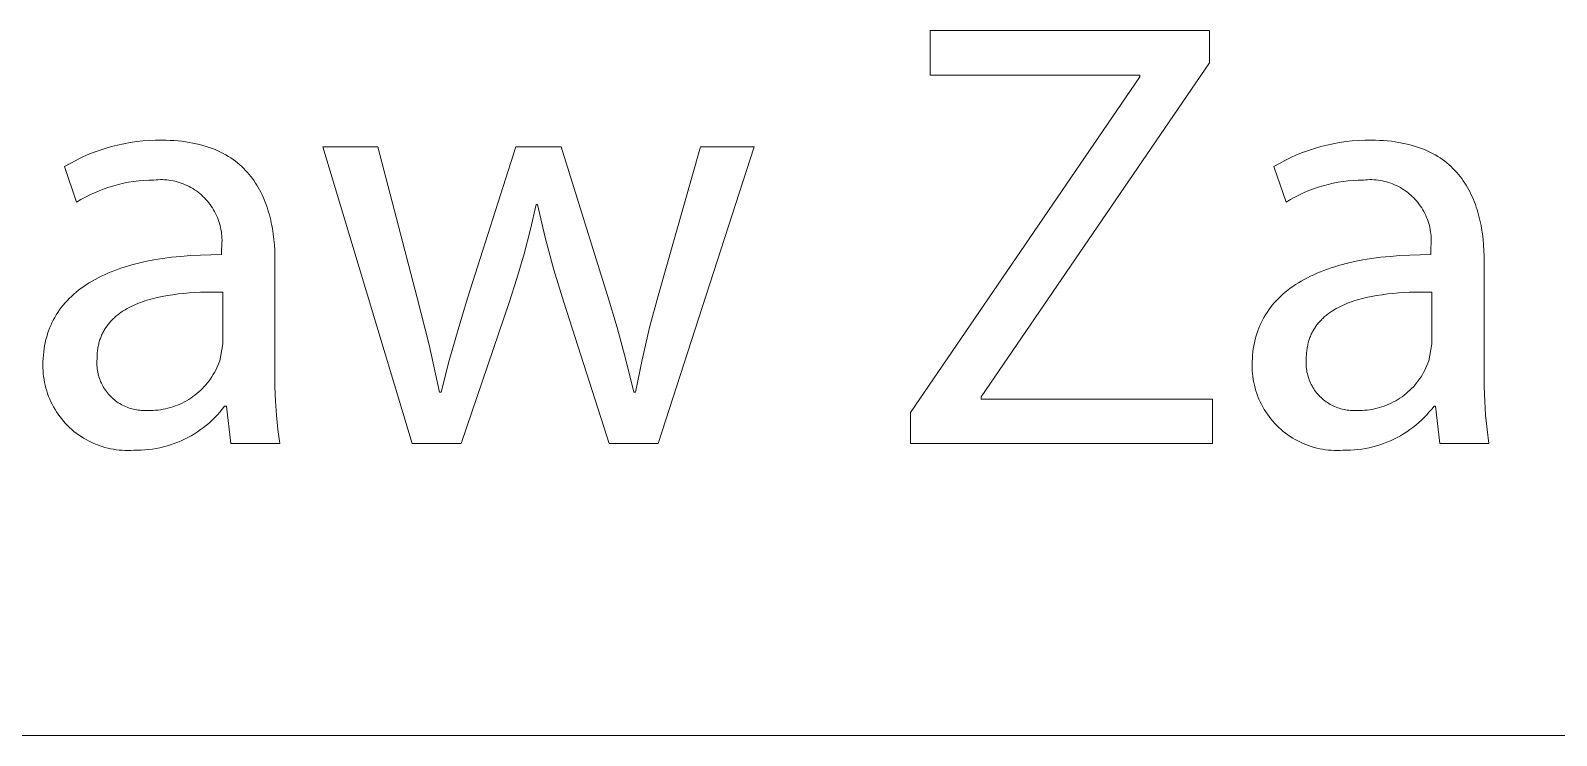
# Model space of a CAD drawing. Header units: millimetres. Extents: x -665 to 1920, y -373 to 1434.
# Drawn here: x 1448 to 1512.3, y -372.9 to -343.2 of the extents above; entities that cross this region are included whole.
import ezdxf

# ---------------------------------------------------------------- set-up
doc = ezdxf.new("R2010")
doc.units = ezdxf.units.MM
doc.header["$MEASUREMENT"] = 0
doc.layers.add('Domyślny', color=7, linetype='Continuous', true_color=0x000000)

msp = doc.modelspace()

# ---------------------------------------------------------------- linework, layer by layer
at = {"layer": 'Domyślny', "color": 18, "lineweight": 15, "true_color": 0x000000}
for p, q in [((1485.906, -345.062), (1485.906, -343.176)), ((1485.906, -343.176), (1497.685, -343.176)), ((1497.685, -343.176), (1497.685, -344.545)), ((1494.758, -345.062), (1485.906, -345.062)), ((1497.685, -344.545), (1488.059, -358.65)), ((1494.758, -345.139), (1494.758, -345.062)), ((1485.079, -359.304), (1494.758, -345.139)), ((1450.595, -348.329), (1450.848, -348.237)), ((1450.848, -348.237), (1451.104, -348.153)), ((1451.104, -348.153), (1451.363, -348.078)), ((1451.363, -348.078), (1451.624, -348.012)), ((1451.624, -348.012), (1451.887, -347.956)), ((1451.887, -347.956), (1452.152, -347.908)), ((1452.152, -347.908), (1452.419, -347.87)), ((1452.419, -347.87), (1452.687, -347.841)), ((1452.687, -347.841), (1452.956, -347.821)), ((1452.956, -347.821), (1453.225, -347.811)), ((1453.225, -347.811), (1453.494, -347.81)), ((1453.494, -347.81), (1453.672, -347.812)), ((1453.672, -347.812), (1453.845, -347.817)), ((1453.845, -347.817), (1454.014, -347.827)), ((1454.014, -347.827), (1454.179, -347.84)), ((1454.179, -347.84), (1454.34, -347.856)), ((1454.34, -347.856), (1454.497, -347.876)), ((1454.497, -347.876), (1454.65, -347.9)), ((1454.65, -347.9), (1454.799, -347.927)), ((1454.799, -347.927), (1454.944, -347.957)), ((1454.944, -347.957), (1455.086, -347.991)), ((1455.086, -347.991), (1455.223, -348.028)), ((1455.223, -348.028), (1455.357, -348.068)), ((1455.357, -348.068), (1455.487, -348.111)), ((1455.487, -348.111), (1455.614, -348.157)), ((1455.614, -348.157), (1455.737, -348.206)), ((1455.737, -348.206), (1455.856, -348.258)), ((1455.856, -348.258), (1455.972, -348.313)), ((1464.057, -360.616), (1460.277, -348.087)), ((1460.277, -348.087), (1462.61, -348.087)), ((1462.61, -348.087), (1464.264, -354.459)), ((1466.39, -354.485), (1468.431, -348.087)), ((1468.431, -348.087), (1470.343, -348.087)), ((1470.343, -348.087), (1472.289, -354.364)), ((1474.433, -354.373), (1476.224, -348.087)), ((1478.48, -348.087), (1474.433, -360.616)), ((1476.224, -348.087), (1478.48, -348.087)), ((1501.615, -348.329), (1501.869, -348.237)), ((1501.869, -348.237), (1502.125, -348.153)), ((1502.125, -348.153), (1502.384, -348.078)), ((1502.384, -348.078), (1502.646, -348.012)), ((1502.646, -348.012), (1502.91, -347.956)), ((1502.91, -347.956), (1503.176, -347.908)), ((1503.176, -347.908), (1503.443, -347.87)), ((1503.443, -347.87), (1503.711, -347.841)), ((1503.711, -347.841), (1503.98, -347.821)), ((1503.98, -347.821), (1504.25, -347.811)), ((1504.25, -347.811), (1504.52, -347.81)), ((1504.52, -347.81), (1504.697, -347.812)), ((1504.697, -347.812), (1504.87, -347.817)), ((1504.87, -347.817), (1505.039, -347.827)), ((1505.039, -347.827), (1505.203, -347.84)), ((1505.203, -347.84), (1505.364, -347.856)), ((1505.364, -347.856), (1505.521, -347.876)), ((1505.521, -347.876), (1505.673, -347.9)), ((1505.673, -347.9), (1505.822, -347.927)), ((1505.822, -347.927), (1505.967, -347.957)), ((1505.967, -347.957), (1506.108, -347.991)), ((1506.108, -347.991), (1506.245, -348.028)), ((1506.245, -348.028), (1506.379, -348.068)), ((1506.379, -348.068), (1506.509, -348.111)), ((1506.509, -348.111), (1506.635, -348.157)), ((1506.635, -348.157), (1506.758, -348.206)), ((1506.758, -348.206), (1506.877, -348.258)), ((1506.877, -348.258), (1506.992, -348.313)), ((1449.387, -348.92), (1449.62, -348.786)), ((1449.895, -350.427), (1449.387, -348.92)), ((1449.62, -348.786), (1449.858, -348.659)), ((1449.858, -348.659), (1450.1, -348.54)), ((1450.1, -348.54), (1450.346, -348.431)), ((1450.346, -348.431), (1450.595, -348.329)), ((1455.972, -348.313), (1456.084, -348.37)), ((1456.084, -348.37), (1456.193, -348.43)), ((1456.193, -348.43), (1456.298, -348.493)), ((1456.298, -348.493), (1456.401, -348.559)), ((1456.401, -348.559), (1456.499, -348.627)), ((1456.499, -348.627), (1456.595, -348.697)), ((1456.595, -348.697), (1456.687, -348.77)), ((1456.687, -348.77), (1456.777, -348.845)), ((1456.777, -348.845), (1456.863, -348.923)), ((1456.863, -348.923), (1456.946, -349.002)), ((1500.404, -348.92), (1500.638, -348.786)), ((1500.921, -350.427), (1500.404, -348.92)), ((1500.638, -348.786), (1500.876, -348.659)), ((1500.876, -348.659), (1501.118, -348.54)), ((1501.118, -348.54), (1501.365, -348.431)), ((1501.365, -348.431), (1501.615, -348.329)), ((1506.992, -348.313), (1507.104, -348.37)), ((1507.104, -348.37), (1507.213, -348.43)), ((1507.213, -348.43), (1507.318, -348.493)), ((1507.318, -348.493), (1507.42, -348.559)), ((1507.42, -348.559), (1507.519, -348.627)), ((1507.519, -348.627), (1507.614, -348.697)), ((1507.614, -348.697), (1507.707, -348.77)), ((1507.707, -348.77), (1507.796, -348.845)), ((1507.796, -348.845), (1507.882, -348.923)), ((1507.882, -348.923), (1507.964, -349.002)), ((1452.301, -349.551), (1452.089, -349.585)), ((1452.515, -349.524), (1452.301, -349.551)), ((1452.729, -349.505), (1452.515, -349.524)), ((1452.943, -349.493), (1452.729, -349.505)), ((1453.158, -349.489), (1452.943, -349.493)), ((1453.248, -349.48), (1453.158, -349.489)), ((1453.338, -349.475), (1453.248, -349.48)), ((1453.428, -349.473), (1453.338, -349.475)), ((1453.518, -349.473), (1453.428, -349.473)), ((1453.608, -349.477), (1453.518, -349.473)), ((1453.698, -349.485), (1453.608, -349.477)), ((1453.787, -349.495), (1453.698, -349.485)), ((1453.876, -349.508), (1453.787, -349.495)), ((1453.965, -349.525), (1453.876, -349.508)), ((1454.053, -349.544), (1453.965, -349.525)), ((1454.14, -349.567), (1454.053, -349.544)), ((1454.226, -349.593), (1454.14, -349.567)), ((1456.946, -349.002), (1457.026, -349.084)), ((1457.026, -349.084), (1457.103, -349.168)), ((1457.103, -349.168), (1457.177, -349.254)), ((1457.177, -349.254), (1457.248, -349.342)), ((1457.248, -349.342), (1457.316, -349.432)), ((1457.316, -349.432), (1457.382, -349.523)), ((1457.382, -349.523), (1457.444, -349.617)), ((1503.327, -349.55), (1503.114, -349.583)), ((1503.54, -349.523), (1503.327, -349.55)), ((1503.754, -349.504), (1503.54, -349.523)), ((1503.969, -349.493), (1503.754, -349.504)), ((1504.184, -349.489), (1503.969, -349.493)), ((1504.274, -349.48), (1504.184, -349.489)), ((1504.363, -349.475), (1504.274, -349.48)), ((1504.453, -349.473), (1504.363, -349.475)), ((1504.543, -349.474), (1504.453, -349.473)), ((1504.633, -349.478), (1504.543, -349.474)), ((1504.722, -349.486), (1504.633, -349.478)), ((1504.812, -349.496), (1504.722, -349.486)), ((1504.901, -349.51), (1504.812, -349.496)), ((1504.989, -349.526), (1504.901, -349.51)), ((1505.077, -349.546), (1504.989, -349.526)), ((1505.164, -349.569), (1505.077, -349.546)), ((1505.25, -349.595), (1505.164, -349.569)), ((1507.964, -349.002), (1508.044, -349.084)), ((1508.044, -349.084), (1508.121, -349.168)), ((1508.121, -349.168), (1508.195, -349.254)), ((1508.195, -349.254), (1508.266, -349.342)), ((1508.266, -349.342), (1508.334, -349.432)), ((1508.334, -349.432), (1508.4, -349.523)), ((1508.4, -349.523), (1508.462, -349.617)), ((1450.267, -350.213), (1450.079, -350.317)), ((1450.459, -350.115), (1450.267, -350.213)), ((1450.654, -350.025), (1450.459, -350.115)), ((1450.852, -349.941), (1450.654, -350.025)), ((1451.052, -349.864), (1450.852, -349.941)), ((1451.256, -349.794), (1451.052, -349.864)), ((1451.461, -349.731), (1451.256, -349.794)), ((1451.669, -349.675), (1451.461, -349.731)), ((1451.878, -349.626), (1451.669, -349.675)), ((1452.089, -349.585), (1451.878, -349.626)), ((1454.312, -349.621), (1454.226, -349.593)), ((1454.396, -349.653), (1454.312, -349.621)), ((1454.479, -349.687), (1454.396, -349.653)), ((1454.561, -349.725), (1454.479, -349.687)), ((1454.642, -349.765), (1454.561, -349.725)), ((1454.721, -349.808), (1454.642, -349.765)), ((1454.798, -349.854), (1454.721, -349.808)), ((1454.874, -349.902), (1454.798, -349.854)), ((1454.948, -349.953), (1454.874, -349.902)), ((1455.021, -350.007), (1454.948, -349.953)), ((1455.091, -350.063), (1455.021, -350.007)), ((1455.16, -350.121), (1455.091, -350.063)), ((1455.226, -350.182), (1455.16, -350.121)), ((1455.29, -350.245), (1455.226, -350.182)), ((1457.444, -349.617), (1457.504, -349.712)), ((1457.504, -349.712), (1457.562, -349.809)), ((1457.562, -349.809), (1457.617, -349.907)), ((1457.617, -349.907), (1457.669, -350.007)), ((1457.669, -350.007), (1457.718, -350.108)), ((1457.718, -350.108), (1457.765, -350.211)), ((1457.765, -350.211), (1457.81, -350.315)), ((1501.293, -350.212), (1501.105, -350.316)), ((1501.484, -350.114), (1501.293, -350.212)), ((1501.679, -350.023), (1501.484, -350.114)), ((1501.877, -349.939), (1501.679, -350.023)), ((1502.078, -349.862), (1501.877, -349.939)), ((1502.281, -349.792), (1502.078, -349.862)), ((1502.486, -349.729), (1502.281, -349.792)), ((1502.694, -349.673), (1502.486, -349.729)), ((1502.903, -349.625), (1502.694, -349.673)), ((1503.114, -349.583), (1502.903, -349.625)), ((1505.335, -349.623), (1505.25, -349.595)), ((1505.419, -349.655), (1505.335, -349.623)), ((1505.502, -349.69), (1505.419, -349.655)), ((1505.584, -349.727), (1505.502, -349.69)), ((1505.664, -349.767), (1505.584, -349.727)), ((1505.743, -349.81), (1505.664, -349.767)), ((1505.821, -349.856), (1505.743, -349.81)), ((1505.896, -349.905), (1505.821, -349.856)), ((1505.97, -349.956), (1505.896, -349.905)), ((1506.042, -350.009), (1505.97, -349.956)), ((1506.113, -350.066), (1506.042, -350.009)), ((1506.181, -350.124), (1506.113, -350.066)), ((1506.247, -350.185), (1506.181, -350.124)), ((1506.311, -350.248), (1506.247, -350.185)), ((1508.462, -349.617), (1508.522, -349.712)), ((1508.522, -349.712), (1508.58, -349.809)), ((1508.58, -349.809), (1508.634, -349.907)), ((1508.634, -349.907), (1508.686, -350.007)), ((1508.686, -350.007), (1508.736, -350.108)), ((1508.736, -350.108), (1508.783, -350.211)), ((1508.783, -350.211), (1508.828, -350.315)), ((1450.079, -350.317), (1449.895, -350.427)), ((1455.352, -350.311), (1455.29, -350.245)), ((1455.412, -350.378), (1455.352, -350.311)), ((1455.469, -350.448), (1455.412, -350.378)), ((1455.524, -350.519), (1455.469, -350.448)), ((1455.576, -350.593), (1455.524, -350.519)), ((1455.626, -350.668), (1455.576, -350.593)), ((1455.673, -350.744), (1455.626, -350.668)), ((1455.717, -350.823), (1455.673, -350.744)), ((1455.759, -350.903), (1455.717, -350.823)), ((1457.81, -350.315), (1457.852, -350.42)), ((1457.852, -350.42), (1457.892, -350.527)), ((1457.892, -350.527), (1457.93, -350.634)), ((1457.93, -350.634), (1457.965, -350.743)), ((1457.965, -350.743), (1457.998, -350.853)), ((1457.998, -350.853), (1458.029, -350.964)), ((1469.284, -350.524), (1469.044, -351.571)), ((1469.335, -350.524), (1469.284, -350.524)), ((1469.659, -351.911), (1469.335, -350.524)), ((1501.105, -350.316), (1500.921, -350.427)), ((1506.373, -350.313), (1506.311, -350.248)), ((1506.432, -350.381), (1506.373, -350.313)), ((1506.489, -350.45), (1506.432, -350.381)), ((1506.544, -350.522), (1506.489, -350.45)), ((1506.596, -350.595), (1506.544, -350.522)), ((1506.646, -350.67), (1506.596, -350.595)), ((1506.692, -350.747), (1506.646, -350.67)), ((1506.737, -350.825), (1506.692, -350.747)), ((1506.778, -350.905), (1506.737, -350.825)), ((1508.828, -350.315), (1508.87, -350.42)), ((1508.87, -350.42), (1508.91, -350.527)), ((1508.91, -350.527), (1508.947, -350.634)), ((1508.947, -350.634), (1508.983, -350.743)), ((1508.983, -350.743), (1509.016, -350.853)), ((1509.016, -350.853), (1509.046, -350.964)), ((1455.798, -350.984), (1455.759, -350.903)), ((1455.834, -351.067), (1455.798, -350.984)), ((1455.867, -351.15), (1455.834, -351.067)), ((1455.897, -351.235), (1455.867, -351.15)), ((1455.924, -351.321), (1455.897, -351.235)), ((1455.948, -351.408), (1455.924, -351.321)), ((1455.969, -351.495), (1455.948, -351.408)), ((1455.987, -351.584), (1455.969, -351.495)), ((1458.029, -350.964), (1458.058, -351.075)), ((1458.058, -351.075), (1458.085, -351.188)), ((1458.085, -351.188), (1458.109, -351.301)), ((1458.109, -351.301), (1458.132, -351.415)), ((1458.132, -351.415), (1458.153, -351.53)), ((1506.817, -350.986), (1506.778, -350.905)), ((1506.852, -351.069), (1506.817, -350.986)), ((1506.885, -351.152), (1506.852, -351.069)), ((1506.915, -351.237), (1506.885, -351.152)), ((1506.942, -351.323), (1506.915, -351.237)), ((1506.966, -351.409), (1506.942, -351.323)), ((1506.987, -351.497), (1506.966, -351.409)), ((1507.005, -351.585), (1506.987, -351.497)), ((1509.046, -350.964), (1509.075, -351.075)), ((1509.075, -351.075), (1509.102, -351.188)), ((1509.102, -351.188), (1509.126, -351.301)), ((1509.126, -351.301), (1509.149, -351.415)), ((1509.149, -351.415), (1509.17, -351.53)), ((1456.002, -351.672), (1455.987, -351.584)), ((1456.014, -351.762), (1456.002, -351.672)), ((1456.022, -351.851), (1456.014, -351.762)), ((1456.028, -351.941), (1456.022, -351.851)), ((1456.026, -352.211), (1456.029, -352.121)), ((1456.03, -352.031), (1456.028, -351.941)), ((1456.029, -352.121), (1456.03, -352.031)), ((1458.153, -351.53), (1458.188, -351.761)), ((1458.188, -351.761), (1458.217, -351.994)), ((1458.217, -351.994), (1458.238, -352.228)), ((1469.044, -351.571), (1468.774, -352.611)), ((1470.029, -353.286), (1469.659, -351.911)), ((1507.02, -351.674), (1507.005, -351.585)), ((1507.031, -351.763), (1507.02, -351.674)), ((1507.04, -351.852), (1507.031, -351.763)), ((1507.045, -351.942), (1507.04, -351.852)), ((1507.043, -352.212), (1507.047, -352.122)), ((1507.048, -352.032), (1507.045, -351.942)), ((1507.047, -352.122), (1507.048, -352.032)), ((1509.17, -351.53), (1509.205, -351.761)), ((1509.205, -351.761), (1509.234, -351.994)), ((1509.234, -351.994), (1509.255, -352.228)), ((1453.519, -352.805), (1453.902, -352.753)), ((1453.902, -352.753), (1454.298, -352.712)), ((1454.298, -352.712), (1454.706, -352.679)), ((1454.706, -352.679), (1455.128, -352.657)), ((1455.128, -352.657), (1455.562, -352.644)), ((1455.562, -352.644), (1456.008, -352.64)), ((1456.008, -352.391), (1456.019, -352.301)), ((1456.008, -352.64), (1456.008, -352.391)), ((1456.019, -352.301), (1456.026, -352.211)), ((1458.238, -352.228), (1458.253, -352.463)), ((1458.253, -352.463), (1458.262, -352.698)), ((1458.262, -352.698), (1458.264, -352.933)), ((1468.774, -352.611), (1468.475, -353.643)), ((1504.533, -352.805), (1504.916, -352.753)), ((1504.916, -352.753), (1505.312, -352.712)), ((1505.312, -352.712), (1505.722, -352.679)), ((1505.722, -352.679), (1506.143, -352.657)), ((1506.143, -352.657), (1506.578, -352.644)), ((1506.578, -352.644), (1507.026, -352.64)), ((1507.026, -352.391), (1507.036, -352.301)), ((1507.026, -352.64), (1507.026, -352.391)), ((1507.036, -352.301), (1507.043, -352.212)), ((1509.255, -352.228), (1509.27, -352.463)), ((1509.27, -352.463), (1509.279, -352.698)), ((1509.279, -352.698), (1509.282, -352.933)), ((1451.074, -353.488), (1451.213, -353.426)), ((1451.213, -353.426), (1451.356, -353.367)), ((1451.356, -353.367), (1451.502, -353.31)), ((1451.502, -353.31), (1451.651, -353.255)), ((1451.651, -353.255), (1451.804, -353.202)), ((1451.804, -353.202), (1451.961, -353.152)), ((1451.961, -353.152), (1452.12, -353.104)), ((1452.12, -353.104), (1452.284, -353.059)), ((1452.284, -353.059), (1452.45, -353.015)), ((1452.45, -353.015), (1452.793, -352.936)), ((1452.793, -352.936), (1453.15, -352.866)), ((1453.15, -352.866), (1453.519, -352.805)), ((1458.264, -352.933), (1458.264, -357.626)), ((1470.446, -354.648), (1470.029, -353.286)), ((1502.087, -353.488), (1502.226, -353.426)), ((1502.226, -353.426), (1502.369, -353.367)), ((1502.369, -353.367), (1502.515, -353.31)), ((1502.515, -353.31), (1502.665, -353.255)), ((1502.665, -353.255), (1502.818, -353.202)), ((1502.818, -353.202), (1502.974, -353.152)), ((1502.974, -353.152), (1503.134, -353.104)), ((1503.134, -353.104), (1503.297, -353.059)), ((1503.297, -353.059), (1503.464, -353.015)), ((1503.464, -353.015), (1503.807, -352.936)), ((1503.807, -352.936), (1504.163, -352.866)), ((1504.163, -352.866), (1504.533, -352.805)), ((1509.282, -352.933), (1509.282, -357.626)), ((1449.978, -354.143), (1450.086, -354.062)), ((1450.086, -354.062), (1450.197, -353.982)), ((1450.197, -353.982), (1450.312, -353.905)), ((1450.312, -353.905), (1450.43, -353.83)), ((1450.43, -353.83), (1450.551, -353.757)), ((1450.551, -353.757), (1450.677, -353.686)), ((1450.677, -353.686), (1450.806, -353.618)), ((1450.806, -353.618), (1450.938, -353.552)), ((1450.938, -353.552), (1451.074, -353.488)), ((1468.475, -353.643), (1468.147, -354.666)), ((1500.993, -354.143), (1501.1, -354.062)), ((1501.1, -354.062), (1501.211, -353.982)), ((1501.211, -353.982), (1501.326, -353.905)), ((1501.326, -353.905), (1501.444, -353.83)), ((1501.444, -353.83), (1501.565, -353.757)), ((1501.565, -353.757), (1501.69, -353.686)), ((1501.69, -353.686), (1501.819, -353.618)), ((1501.819, -353.618), (1501.951, -353.552)), ((1501.951, -353.552), (1502.087, -353.488)), ((1449.327, -354.776), (1449.409, -354.679)), ((1449.409, -354.679), (1449.495, -354.585)), ((1449.495, -354.585), (1449.584, -354.492)), ((1449.584, -354.492), (1449.677, -354.402)), ((1449.677, -354.402), (1449.774, -354.313)), ((1449.774, -354.313), (1449.874, -354.227)), ((1449.874, -354.227), (1449.978, -354.143)), ((1452.478, -354.704), (1452.384, -354.743)), ((1452.574, -354.666), (1452.478, -354.704)), ((1452.672, -354.631), (1452.574, -354.666)), ((1452.772, -354.597), (1452.672, -354.631)), ((1452.873, -354.565), (1452.772, -354.597)), ((1452.976, -354.535), (1452.873, -354.565)), ((1453.08, -354.506), (1452.976, -354.535)), ((1453.292, -354.453), (1453.08, -354.506)), ((1453.509, -354.407), (1453.292, -354.453)), ((1453.731, -354.366), (1453.509, -354.407)), ((1453.956, -354.331), (1453.731, -354.366)), ((1454.185, -354.302), (1453.956, -354.331)), ((1454.416, -354.277), (1454.185, -354.302)), ((1454.65, -354.257), (1454.416, -354.277)), ((1454.885, -354.242), (1454.65, -354.257)), ((1455.12, -354.231), (1454.885, -354.242)), ((1455.592, -354.221), (1455.12, -354.231)), ((1456.06, -354.225), (1455.592, -354.221)), ((1456.06, -356.403), (1456.06, -354.225)), ((1464.264, -354.459), (1464.767, -356.444)), ((1465.987, -355.796), (1466.39, -354.485)), ((1468.147, -354.666), (1466.124, -360.616)), ((1472.366, -360.616), (1470.446, -354.648)), ((1472.289, -354.364), (1472.699, -355.714)), ((1474.07, -355.72), (1474.433, -354.373)), ((1500.342, -354.776), (1500.424, -354.679)), ((1500.424, -354.679), (1500.51, -354.585)), ((1500.51, -354.585), (1500.599, -354.492)), ((1500.599, -354.492), (1500.692, -354.402)), ((1500.692, -354.402), (1500.789, -354.313)), ((1500.789, -354.313), (1500.889, -354.227)), ((1500.889, -354.227), (1500.993, -354.143)), ((1503.492, -354.704), (1503.398, -354.743)), ((1503.588, -354.666), (1503.492, -354.704)), ((1503.686, -354.631), (1503.588, -354.666)), ((1503.785, -354.597), (1503.686, -354.631)), ((1503.886, -354.565), (1503.785, -354.597)), ((1503.989, -354.535), (1503.886, -354.565)), ((1504.093, -354.506), (1503.989, -354.535)), ((1504.305, -354.453), (1504.093, -354.506)), ((1504.523, -354.407), (1504.305, -354.453)), ((1504.744, -354.366), (1504.523, -354.407)), ((1504.97, -354.331), (1504.744, -354.366)), ((1505.199, -354.302), (1504.97, -354.331)), ((1505.43, -354.277), (1505.199, -354.302)), ((1505.664, -354.257), (1505.43, -354.277)), ((1505.899, -354.242), (1505.664, -354.257)), ((1506.135, -354.231), (1505.899, -354.242)), ((1506.608, -354.221), (1506.135, -354.231)), ((1507.077, -354.225), (1506.608, -354.221)), ((1507.077, -356.403), (1507.077, -354.225)), ((1448.912, -355.403), (1448.972, -355.293)), ((1448.972, -355.293), (1449.036, -355.186)), ((1449.036, -355.186), (1449.103, -355.08)), ((1449.103, -355.08), (1449.174, -354.977)), ((1449.174, -354.977), (1449.249, -354.876)), ((1449.249, -354.876), (1449.327, -354.776)), ((1451.42, -355.367), (1451.387, -355.4)), ((1451.453, -355.335), (1451.42, -355.367)), ((1451.487, -355.304), (1451.453, -355.335)), ((1451.521, -355.273), (1451.487, -355.304)), ((1451.556, -355.242), (1451.521, -355.273)), ((1451.592, -355.212), (1451.556, -355.242)), ((1451.628, -355.183), (1451.592, -355.212)), ((1451.703, -355.126), (1451.628, -355.183)), ((1451.78, -355.071), (1451.703, -355.126)), ((1451.86, -355.018), (1451.78, -355.071)), ((1451.942, -354.967), (1451.86, -355.018)), ((1452.026, -354.918), (1451.942, -354.967)), ((1452.112, -354.872), (1452.026, -354.918)), ((1452.201, -354.827), (1452.112, -354.872)), ((1452.291, -354.784), (1452.201, -354.827)), ((1452.384, -354.743), (1452.291, -354.784)), ((1499.928, -355.403), (1499.988, -355.293)), ((1499.988, -355.293), (1500.051, -355.186)), ((1500.051, -355.186), (1500.118, -355.08)), ((1500.118, -355.08), (1500.189, -354.977)), ((1500.189, -354.977), (1500.264, -354.876)), ((1500.264, -354.876), (1500.342, -354.776)), ((1502.435, -355.367), (1502.403, -355.4)), ((1502.468, -355.335), (1502.435, -355.367)), ((1502.502, -355.304), (1502.468, -355.335)), ((1502.536, -355.273), (1502.502, -355.304)), ((1502.571, -355.242), (1502.536, -355.273)), ((1502.607, -355.212), (1502.571, -355.242)), ((1502.643, -355.183), (1502.607, -355.212)), ((1502.718, -355.126), (1502.643, -355.183)), ((1502.795, -355.071), (1502.718, -355.126)), ((1502.875, -355.018), (1502.795, -355.071)), ((1502.956, -354.967), (1502.875, -355.018)), ((1503.04, -354.918), (1502.956, -354.967)), ((1503.127, -354.872), (1503.04, -354.918)), ((1503.215, -354.827), (1503.127, -354.872)), ((1503.305, -354.784), (1503.215, -354.827)), ((1503.398, -354.743), (1503.305, -354.784)), ((1448.633, -356.106), (1448.67, -355.983)), ((1448.67, -355.983), (1448.711, -355.863)), ((1448.711, -355.863), (1448.755, -355.745)), ((1448.755, -355.745), (1448.804, -355.629)), ((1448.804, -355.629), (1448.856, -355.515)), ((1448.856, -355.515), (1448.912, -355.403)), ((1450.97, -356.004), (1450.951, -356.047)), ((1450.99, -355.962), (1450.97, -356.004)), ((1451.011, -355.92), (1450.99, -355.962)), ((1451.033, -355.879), (1451.011, -355.92)), ((1451.055, -355.839), (1451.033, -355.879)), ((1451.079, -355.799), (1451.055, -355.839)), ((1451.103, -355.759), (1451.079, -355.799)), ((1451.128, -355.721), (1451.103, -355.759)), ((1451.154, -355.683), (1451.128, -355.721)), ((1451.181, -355.645), (1451.154, -355.683)), ((1451.208, -355.609), (1451.181, -355.645)), ((1451.236, -355.572), (1451.208, -355.609)), ((1451.265, -355.537), (1451.236, -355.572)), ((1451.294, -355.502), (1451.265, -355.537)), ((1451.325, -355.467), (1451.294, -355.502)), ((1451.356, -355.433), (1451.325, -355.467)), ((1451.387, -355.4), (1451.356, -355.433)), ((1465.617, -357.116), (1465.987, -355.796)), ((1472.699, -355.714), (1473.072, -357.075)), ((1473.752, -357.078), (1474.07, -355.72)), ((1499.65, -356.106), (1499.686, -355.983)), ((1499.686, -355.983), (1499.727, -355.863)), ((1499.727, -355.863), (1499.772, -355.745)), ((1499.772, -355.745), (1499.82, -355.629)), ((1499.82, -355.629), (1499.872, -355.515)), ((1499.872, -355.515), (1499.928, -355.403)), ((1501.986, -356.004), (1501.967, -356.047)), ((1502.007, -355.962), (1501.986, -356.004)), ((1502.028, -355.92), (1502.007, -355.962)), ((1502.049, -355.879), (1502.028, -355.92)), ((1502.072, -355.839), (1502.049, -355.879)), ((1502.095, -355.799), (1502.072, -355.839)), ((1502.119, -355.759), (1502.095, -355.799)), ((1502.144, -355.721), (1502.119, -355.759)), ((1502.17, -355.683), (1502.144, -355.721)), ((1502.197, -355.645), (1502.17, -355.683)), ((1502.224, -355.609), (1502.197, -355.645)), ((1502.252, -355.572), (1502.224, -355.609)), ((1502.281, -355.537), (1502.252, -355.572)), ((1502.31, -355.502), (1502.281, -355.537)), ((1502.34, -355.467), (1502.31, -355.502)), ((1502.371, -355.433), (1502.34, -355.467)), ((1502.403, -355.4), (1502.371, -355.433)), ((1448.506, -356.748), (1448.523, -356.616)), ((1448.523, -356.616), (1448.545, -356.485)), ((1448.545, -356.485), (1448.57, -356.357)), ((1448.57, -356.357), (1448.6, -356.23)), ((1448.6, -356.23), (1448.633, -356.106)), ((1450.788, -356.615), (1450.781, -356.667)), ((1450.797, -356.564), (1450.788, -356.615)), ((1450.806, -356.514), (1450.797, -356.564)), ((1450.816, -356.464), (1450.806, -356.514)), ((1450.828, -356.415), (1450.816, -356.464)), ((1450.84, -356.367), (1450.828, -356.415)), ((1450.853, -356.319), (1450.84, -356.367)), ((1450.867, -356.272), (1450.853, -356.319)), ((1450.882, -356.226), (1450.867, -356.272)), ((1450.898, -356.18), (1450.882, -356.226)), ((1450.915, -356.135), (1450.898, -356.18)), ((1450.932, -356.091), (1450.915, -356.135)), ((1450.951, -356.047), (1450.932, -356.091)), ((1455.931, -357.127), (1456.06, -356.403)), ((1464.767, -356.444), (1465.202, -358.446)), ((1499.523, -356.748), (1499.54, -356.616)), ((1499.54, -356.616), (1499.562, -356.485)), ((1499.562, -356.485), (1499.587, -356.357)), ((1499.587, -356.357), (1499.616, -356.23)), ((1499.616, -356.23), (1499.65, -356.106)), ((1501.805, -356.615), (1501.798, -356.667)), ((1501.814, -356.564), (1501.805, -356.615)), ((1501.823, -356.514), (1501.814, -356.564)), ((1501.833, -356.464), (1501.823, -356.514)), ((1501.845, -356.415), (1501.833, -356.464)), ((1501.857, -356.367), (1501.845, -356.415)), ((1501.87, -356.319), (1501.857, -356.367)), ((1501.884, -356.272), (1501.87, -356.319)), ((1501.899, -356.226), (1501.884, -356.272)), ((1501.915, -356.18), (1501.899, -356.226)), ((1501.931, -356.135), (1501.915, -356.18)), ((1501.949, -356.091), (1501.931, -356.135)), ((1501.967, -356.047), (1501.949, -356.091)), ((1506.939, -357.127), (1507.077, -356.403)), ((1448.474, -357.299), (1448.476, -357.158)), ((1448.475, -357.422), (1448.474, -357.299)), ((1448.476, -357.158), (1448.482, -357.019)), ((1448.482, -357.019), (1448.492, -356.883)), ((1448.492, -356.883), (1448.506, -356.748)), ((1450.752, -357.118), (1450.75, -357.188)), ((1450.75, -357.188), (1450.75, -357.257)), ((1450.75, -357.257), (1450.753, -357.326)), ((1450.756, -357.049), (1450.752, -357.118)), ((1450.758, -356.936), (1450.756, -356.992)), ((1450.756, -356.992), (1450.756, -357.049)), ((1450.76, -356.881), (1450.758, -356.936)), ((1450.764, -356.826), (1450.76, -356.881)), ((1450.769, -356.773), (1450.764, -356.826)), ((1450.774, -356.719), (1450.769, -356.773)), ((1450.781, -356.667), (1450.774, -356.719)), ((1455.854, -357.325), (1455.894, -357.226)), ((1455.894, -357.226), (1455.931, -357.127)), ((1465.28, -358.446), (1465.617, -357.116)), ((1473.072, -357.075), (1473.408, -358.446)), ((1473.477, -358.446), (1473.752, -357.078)), ((1499.491, -357.299), (1499.493, -357.158)), ((1499.492, -357.422), (1499.491, -357.299)), ((1499.493, -357.158), (1499.499, -357.019)), ((1499.499, -357.019), (1499.509, -356.883)), ((1499.509, -356.883), (1499.523, -356.748)), ((1501.769, -357.118), (1501.767, -357.187)), ((1501.767, -357.187), (1501.767, -357.257)), ((1501.767, -357.257), (1501.77, -357.326)), ((1501.773, -357.049), (1501.769, -357.118)), ((1501.774, -356.992), (1501.773, -357.049)), ((1501.775, -356.936), (1501.774, -356.992)), ((1501.778, -356.881), (1501.775, -356.936)), ((1501.781, -356.826), (1501.778, -356.881)), ((1501.786, -356.773), (1501.781, -356.826)), ((1501.791, -356.719), (1501.786, -356.773)), ((1501.798, -356.667), (1501.791, -356.719)), ((1506.863, -357.325), (1506.903, -357.226)), ((1506.903, -357.226), (1506.939, -357.127)), ((1448.48, -357.545), (1448.475, -357.422)), ((1448.489, -357.668), (1448.48, -357.545)), ((1448.503, -357.79), (1448.489, -357.668)), ((1448.52, -357.912), (1448.503, -357.79)), ((1448.542, -358.033), (1448.52, -357.912)), ((1450.753, -357.326), (1450.758, -357.396)), ((1450.758, -357.396), (1450.766, -357.465)), ((1450.766, -357.465), (1450.775, -357.533)), ((1450.775, -357.533), (1450.788, -357.602)), ((1450.788, -357.602), (1450.802, -357.669)), ((1450.802, -357.669), (1450.819, -357.737)), ((1450.819, -357.737), (1450.839, -357.803)), ((1450.839, -357.803), (1450.86, -357.869)), ((1450.86, -357.869), (1450.884, -357.935)), ((1450.884, -357.935), (1450.91, -357.999)), ((1455.484, -357.968), (1455.546, -357.881)), ((1455.546, -357.881), (1455.605, -357.793)), ((1455.605, -357.793), (1455.661, -357.703)), ((1455.661, -357.703), (1455.714, -357.611)), ((1455.714, -357.611), (1455.764, -357.517)), ((1455.764, -357.517), (1455.811, -357.422)), ((1455.811, -357.422), (1455.854, -357.325)), ((1458.264, -357.626), (1458.265, -358.226)), ((1499.497, -357.545), (1499.492, -357.422)), ((1499.506, -357.668), (1499.497, -357.545)), ((1499.52, -357.79), (1499.506, -357.668)), ((1499.538, -357.912), (1499.52, -357.79)), ((1499.56, -358.033), (1499.538, -357.912)), ((1501.77, -357.326), (1501.775, -357.395)), ((1501.775, -357.395), (1501.782, -357.464)), ((1501.782, -357.464), (1501.792, -357.532)), ((1501.792, -357.532), (1501.804, -357.6)), ((1501.804, -357.6), (1501.819, -357.668)), ((1501.819, -357.668), (1501.836, -357.735)), ((1501.836, -357.735), (1501.855, -357.802)), ((1501.855, -357.802), (1501.876, -357.868)), ((1501.876, -357.868), (1501.9, -357.933)), ((1501.9, -357.933), (1501.926, -357.997)), ((1506.495, -357.97), (1506.557, -357.883)), ((1506.557, -357.883), (1506.616, -357.795)), ((1506.616, -357.795), (1506.672, -357.704)), ((1506.672, -357.704), (1506.724, -357.612)), ((1506.724, -357.612), (1506.774, -357.518)), ((1506.774, -357.518), (1506.82, -357.422)), ((1506.82, -357.422), (1506.863, -357.325)), ((1509.282, -357.626), (1509.282, -358.225)), ((1448.568, -358.153), (1448.542, -358.033)), ((1448.599, -358.272), (1448.568, -358.153)), ((1448.633, -358.391), (1448.599, -358.272)), ((1448.671, -358.508), (1448.633, -358.391)), ((1448.714, -358.623), (1448.671, -358.508)), ((1450.91, -357.999), (1450.939, -358.062)), ((1450.939, -358.062), (1450.969, -358.125)), ((1450.969, -358.125), (1451.002, -358.186)), ((1451.002, -358.186), (1451.036, -358.246)), ((1451.036, -358.246), (1451.073, -358.305)), ((1451.073, -358.305), (1451.112, -358.362)), ((1451.112, -358.362), (1451.152, -358.419)), ((1451.152, -358.419), (1451.195, -358.474)), ((1451.195, -358.474), (1451.239, -358.527)), ((1451.239, -358.527), (1451.286, -358.579)), ((1451.286, -358.579), (1451.334, -358.629)), ((1454.804, -358.635), (1454.889, -358.571)), ((1454.889, -358.571), (1454.972, -358.505)), ((1454.972, -358.505), (1455.053, -358.436)), ((1455.053, -358.436), (1455.132, -358.364)), ((1455.132, -358.364), (1455.207, -358.29)), ((1455.207, -358.29), (1455.281, -358.213)), ((1455.281, -358.213), (1455.351, -358.133)), ((1455.351, -358.133), (1455.419, -358.052)), ((1455.419, -358.052), (1455.484, -357.968)), ((1458.265, -358.226), (1458.286, -358.825)), ((1465.202, -358.446), (1465.28, -358.446)), ((1473.408, -358.446), (1473.477, -358.446)), ((1499.586, -358.153), (1499.56, -358.033)), ((1499.616, -358.272), (1499.586, -358.153)), ((1499.65, -358.391), (1499.616, -358.272)), ((1499.688, -358.508), (1499.65, -358.391)), ((1499.731, -358.623), (1499.688, -358.508)), ((1501.926, -357.997), (1501.954, -358.06)), ((1501.954, -358.06), (1501.984, -358.122)), ((1501.984, -358.122), (1502.017, -358.184)), ((1502.017, -358.184), (1502.051, -358.244)), ((1502.051, -358.244), (1502.088, -358.303)), ((1502.088, -358.303), (1502.126, -358.36)), ((1502.126, -358.36), (1502.167, -358.416)), ((1502.167, -358.416), (1502.209, -358.471)), ((1502.209, -358.471), (1502.253, -358.524)), ((1502.253, -358.524), (1502.299, -358.576)), ((1502.299, -358.576), (1502.347, -358.626)), ((1505.815, -358.638), (1505.9, -358.574)), ((1505.9, -358.574), (1505.983, -358.508)), ((1505.983, -358.508), (1506.064, -358.439)), ((1506.064, -358.439), (1506.142, -358.367)), ((1506.142, -358.367), (1506.218, -358.292)), ((1506.218, -358.292), (1506.292, -358.215)), ((1506.292, -358.215), (1506.362, -358.136)), ((1506.362, -358.136), (1506.43, -358.054)), ((1506.43, -358.054), (1506.495, -357.97)), ((1509.282, -358.225), (1509.303, -358.825)), ((1448.76, -358.737), (1448.714, -358.623)), ((1448.81, -358.849), (1448.76, -358.737)), ((1448.864, -358.96), (1448.81, -358.849)), ((1448.922, -359.069), (1448.864, -358.96)), ((1448.984, -359.175), (1448.922, -359.069)), ((1449.049, -359.28), (1448.984, -359.175)), ((1451.334, -358.629), (1451.383, -358.677)), ((1451.383, -358.677), (1451.435, -358.724)), ((1451.435, -358.724), (1451.488, -358.769)), ((1451.488, -358.769), (1451.542, -358.812)), ((1451.542, -358.812), (1451.598, -358.853)), ((1451.598, -358.853), (1451.655, -358.892)), ((1451.655, -358.892), (1451.714, -358.929)), ((1451.714, -358.929), (1451.774, -358.964)), ((1451.774, -358.964), (1451.835, -358.997)), ((1451.835, -358.997), (1451.897, -359.028)), ((1451.897, -359.028), (1451.96, -359.057)), ((1451.96, -359.057), (1452.024, -359.084)), ((1452.024, -359.084), (1452.089, -359.108)), ((1452.089, -359.108), (1452.155, -359.13)), ((1452.155, -359.13), (1452.221, -359.15)), ((1452.221, -359.15), (1452.289, -359.167)), ((1452.289, -359.167), (1452.356, -359.183)), ((1452.356, -359.183), (1452.424, -359.195)), ((1452.424, -359.195), (1452.493, -359.206)), ((1452.493, -359.206), (1452.562, -359.214)), ((1452.562, -359.214), (1452.631, -359.22)), ((1452.631, -359.22), (1452.701, -359.223)), ((1452.701, -359.223), (1452.77, -359.224)), ((1452.77, -359.224), (1452.839, -359.223)), ((1452.839, -359.223), (1452.909, -359.219)), ((1452.909, -359.219), (1453.015, -359.22)), ((1453.015, -359.22), (1453.121, -359.217)), ((1453.121, -359.217), (1453.227, -359.211)), ((1453.227, -359.211), (1453.333, -359.2)), ((1453.333, -359.2), (1453.438, -359.187)), ((1453.438, -359.187), (1453.543, -359.17)), ((1453.543, -359.17), (1453.647, -359.149)), ((1453.647, -359.149), (1453.751, -359.125)), ((1453.751, -359.125), (1453.853, -359.097)), ((1453.853, -359.097), (1453.955, -359.065)), ((1453.955, -359.065), (1454.055, -359.031)), ((1454.055, -359.031), (1454.154, -358.993)), ((1454.154, -358.993), (1454.252, -358.951)), ((1454.252, -358.951), (1454.348, -358.906)), ((1454.348, -358.906), (1454.443, -358.858)), ((1454.443, -358.858), (1454.536, -358.807)), ((1454.536, -358.807), (1454.627, -358.753)), ((1454.627, -358.753), (1454.717, -358.695)), ((1454.717, -358.695), (1454.804, -358.635)), ((1456.041, -359.163), (1455.94, -359.285)), ((1456.138, -359.038), (1456.041, -359.163)), ((1456.224, -359.038), (1456.138, -359.038)), ((1456.396, -360.614), (1456.224, -359.038)), ((1458.286, -358.825), (1458.327, -359.423)), ((1488.059, -358.65), (1488.059, -358.736)), ((1488.059, -358.736), (1497.815, -358.736)), ((1497.815, -358.736), (1497.815, -360.613)), ((1499.777, -358.737), (1499.731, -358.623)), ((1499.827, -358.849), (1499.777, -358.737)), ((1499.881, -358.96), (1499.827, -358.849)), ((1499.939, -359.069), (1499.881, -358.96)), ((1500.001, -359.175), (1499.939, -359.069)), ((1500.066, -359.28), (1500.001, -359.175)), ((1502.347, -358.626), (1502.397, -358.674)), ((1502.397, -358.674), (1502.448, -358.721)), ((1502.448, -358.721), (1502.5, -358.766)), ((1502.5, -358.766), (1502.555, -358.809)), ((1502.555, -358.809), (1502.61, -358.85)), ((1502.61, -358.85), (1502.667, -358.889)), ((1502.667, -358.889), (1502.726, -358.927)), ((1502.726, -358.927), (1502.785, -358.962)), ((1502.785, -358.962), (1502.846, -358.995)), ((1502.846, -358.995), (1502.908, -359.026)), ((1502.908, -359.026), (1502.971, -359.055)), ((1502.971, -359.055), (1503.035, -359.082)), ((1503.035, -359.082), (1503.1, -359.106)), ((1503.1, -359.106), (1503.165, -359.128)), ((1503.165, -359.128), (1503.232, -359.148)), ((1503.232, -359.148), (1503.299, -359.166)), ((1503.299, -359.166), (1503.366, -359.181)), ((1503.366, -359.181), (1503.434, -359.194)), ((1503.434, -359.194), (1503.503, -359.205)), ((1503.503, -359.205), (1503.571, -359.213)), ((1503.571, -359.213), (1503.64, -359.219)), ((1503.64, -359.219), (1503.709, -359.223)), ((1503.709, -359.223), (1503.779, -359.224)), ((1503.779, -359.224), (1503.848, -359.223)), ((1503.848, -359.223), (1503.917, -359.219)), ((1503.917, -359.219), (1504.023, -359.22)), ((1504.023, -359.22), (1504.13, -359.218)), ((1504.13, -359.218), (1504.236, -359.212)), ((1504.236, -359.212), (1504.342, -359.202)), ((1504.342, -359.202), (1504.447, -359.189)), ((1504.447, -359.189), (1504.552, -359.172)), ((1504.552, -359.172), (1504.657, -359.151)), ((1504.657, -359.151), (1504.76, -359.127)), ((1504.76, -359.127), (1504.863, -359.099)), ((1504.863, -359.099), (1504.964, -359.068)), ((1504.964, -359.068), (1505.065, -359.034)), ((1505.065, -359.034), (1505.164, -358.996)), ((1505.164, -358.996), (1505.262, -358.954)), ((1505.262, -358.954), (1505.359, -358.91)), ((1505.359, -358.91), (1505.454, -358.862)), ((1505.454, -358.862), (1505.547, -358.81)), ((1505.547, -358.81), (1505.638, -358.756)), ((1505.638, -358.756), (1505.728, -358.698)), ((1505.728, -358.698), (1505.815, -358.638)), ((1507.066, -359.163), (1506.964, -359.284)), ((1507.163, -359.038), (1507.066, -359.163)), ((1507.232, -359.038), (1507.163, -359.038)), ((1507.413, -360.614), (1507.232, -359.038)), ((1509.303, -358.825), (1509.342, -359.423)), ((1449.118, -359.382), (1449.049, -359.28)), ((1449.19, -359.481), (1449.118, -359.382)), ((1449.266, -359.579), (1449.19, -359.481)), ((1449.344, -359.673), (1449.266, -359.579)), ((1449.427, -359.765), (1449.344, -359.673)), ((1449.512, -359.853), (1449.427, -359.765)), ((1449.6, -359.939), (1449.512, -359.853)), ((1455.376, -359.837), (1455.253, -359.936)), ((1455.496, -359.735), (1455.376, -359.837)), ((1455.613, -359.628), (1455.496, -359.735)), ((1455.726, -359.517), (1455.613, -359.628)), ((1455.835, -359.403), (1455.726, -359.517)), ((1455.94, -359.285), (1455.835, -359.403)), ((1458.327, -359.423), (1458.389, -360.02)), ((1485.079, -360.613), (1485.079, -359.304)), ((1500.135, -359.382), (1500.066, -359.28)), ((1500.207, -359.481), (1500.135, -359.382)), ((1500.283, -359.579), (1500.207, -359.481)), ((1500.362, -359.673), (1500.283, -359.579)), ((1500.444, -359.765), (1500.362, -359.673)), ((1500.529, -359.853), (1500.444, -359.765)), ((1500.617, -359.939), (1500.529, -359.853)), ((1506.398, -359.835), (1506.274, -359.934)), ((1506.519, -359.733), (1506.398, -359.835)), ((1506.636, -359.626), (1506.519, -359.733)), ((1506.749, -359.516), (1506.636, -359.626)), ((1506.859, -359.402), (1506.749, -359.516)), ((1506.964, -359.284), (1506.859, -359.402)), ((1509.342, -359.423), (1509.401, -360.02)), ((1449.691, -360.022), (1449.6, -359.939)), ((1449.785, -360.102), (1449.691, -360.022)), ((1449.882, -360.178), (1449.785, -360.102)), ((1449.981, -360.251), (1449.882, -360.178)), ((1450.083, -360.32), (1449.981, -360.251)), ((1450.187, -360.386), (1450.083, -360.32)), ((1450.293, -360.448), (1450.187, -360.386)), ((1450.401, -360.507), (1450.293, -360.448)), ((1450.511, -360.561), (1450.401, -360.507)), ((1454.304, -360.5), (1454.159, -360.562)), ((1454.448, -360.434), (1454.304, -360.5)), ((1454.589, -360.362), (1454.448, -360.434)), ((1454.727, -360.286), (1454.589, -360.362)), ((1454.863, -360.205), (1454.727, -360.286)), ((1454.996, -360.12), (1454.863, -360.205)), ((1455.126, -360.03), (1454.996, -360.12)), ((1455.253, -359.936), (1455.126, -360.03)), ((1458.389, -360.02), (1458.471, -360.614)), ((1500.708, -360.022), (1500.617, -359.939)), ((1500.802, -360.102), (1500.708, -360.022)), ((1500.899, -360.178), (1500.802, -360.102)), ((1500.998, -360.251), (1500.899, -360.178)), ((1501.1, -360.32), (1500.998, -360.251)), ((1501.204, -360.386), (1501.1, -360.32)), ((1501.31, -360.448), (1501.204, -360.386)), ((1501.418, -360.507), (1501.31, -360.448)), ((1501.528, -360.561), (1501.418, -360.507)), ((1505.324, -360.498), (1505.178, -360.559)), ((1505.467, -360.431), (1505.324, -360.498)), ((1505.609, -360.36), (1505.467, -360.431)), ((1505.747, -360.284), (1505.609, -360.36)), ((1505.883, -360.203), (1505.747, -360.284)), ((1506.017, -360.118), (1505.883, -360.203)), ((1506.147, -360.028), (1506.017, -360.118)), ((1506.274, -359.934), (1506.147, -360.028)), ((1509.401, -360.02), (1509.48, -360.614)), ((1450.623, -360.612), (1450.511, -360.561)), ((1450.737, -360.659), (1450.623, -360.612)), ((1450.852, -360.702), (1450.737, -360.659)), ((1450.969, -360.742), (1450.852, -360.702)), ((1451.087, -360.777), (1450.969, -360.742)), ((1451.206, -360.808), (1451.087, -360.777)), ((1451.326, -360.834), (1451.206, -360.808)), ((1451.447, -360.857), (1451.326, -360.834)), ((1451.569, -360.876), (1451.447, -360.857)), ((1451.691, -360.89), (1451.569, -360.876)), ((1451.814, -360.9), (1451.691, -360.89)), ((1451.937, -360.906), (1451.814, -360.9)), ((1452.06, -360.908), (1451.937, -360.906)), ((1452.183, -360.905), (1452.06, -360.908)), ((1452.306, -360.898), (1452.183, -360.905)), ((1452.464, -360.899), (1452.306, -360.898)), ((1452.622, -360.895), (1452.464, -360.899)), ((1452.78, -360.886), (1452.622, -360.895)), ((1452.937, -360.871), (1452.78, -360.886)), ((1453.094, -360.851), (1452.937, -360.871)), ((1453.25, -360.825), (1453.094, -360.851)), ((1453.405, -360.794), (1453.25, -360.825)), ((1453.558, -360.758), (1453.405, -360.794)), ((1453.711, -360.717), (1453.558, -360.758)), ((1453.862, -360.67), (1453.711, -360.717)), ((1454.011, -360.619), (1453.862, -360.67)), ((1454.159, -360.562), (1454.011, -360.619)), ((1458.471, -360.614), (1456.396, -360.614)), ((1466.124, -360.616), (1464.057, -360.616)), ((1474.433, -360.616), (1472.366, -360.616)), ((1497.815, -360.613), (1485.079, -360.613)), ((1501.64, -360.612), (1501.528, -360.561)), ((1501.754, -360.659), (1501.64, -360.612)), ((1501.869, -360.702), (1501.754, -360.659)), ((1501.986, -360.742), (1501.869, -360.702)), ((1502.104, -360.777), (1501.986, -360.742)), ((1502.223, -360.808), (1502.104, -360.777)), ((1502.343, -360.834), (1502.223, -360.808)), ((1502.464, -360.857), (1502.343, -360.834)), ((1502.586, -360.876), (1502.464, -360.857)), ((1502.708, -360.89), (1502.586, -360.876)), ((1502.831, -360.9), (1502.708, -360.89)), ((1502.954, -360.906), (1502.831, -360.9)), ((1503.077, -360.908), (1502.954, -360.906)), ((1503.2, -360.905), (1503.077, -360.908)), ((1503.323, -360.898), (1503.2, -360.905)), ((1503.481, -360.899), (1503.323, -360.898)), ((1503.639, -360.894), (1503.481, -360.899)), ((1503.797, -360.885), (1503.639, -360.894)), ((1503.955, -360.869), (1503.797, -360.885)), ((1504.112, -360.849), (1503.955, -360.869)), ((1504.268, -360.823), (1504.112, -360.849)), ((1504.423, -360.792), (1504.268, -360.823)), ((1504.577, -360.756), (1504.423, -360.792)), ((1504.73, -360.714), (1504.577, -360.756)), ((1504.881, -360.668), (1504.73, -360.714)), ((1505.03, -360.616), (1504.881, -360.668)), ((1505.178, -360.559), (1505.03, -360.616)), ((1509.48, -360.614), (1507.413, -360.614)), ((1918.032, -372.944), (-665.356, -372.944)), ((1918.032, -372.944), (943.275, -372.944))]:
    msp.add_line(p, q, dxfattribs=at)

doc.saveas('drawing.dxf')
